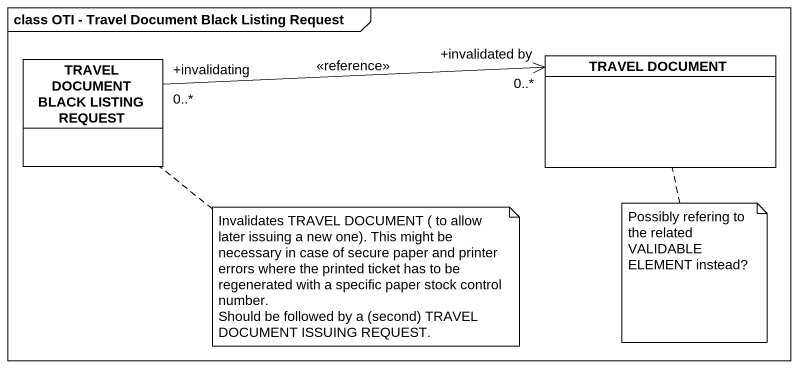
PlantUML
@startuml
mainframe class OTI - Travel Document Black Listing Request
hide circle
hide empty members
class "TRAVEL DOCUMENT BLACK LISTING REQUEST" as TRAVEL_DOCUMENT_BLACK
class "TRAVEL DOCUMENT" as TRAVEL_DOCUMENT
TRAVEL_DOCUMENT_BLACK "+invalidating\n0..*" -right-> "+invalidated by\n0..*" TRAVEL_DOCUMENT : <<reference>>
note right of TRAVEL_DOCUMENT_BLACK
  Invalidates TRAVEL DOCUMENT ( to allow later issuing a new one). This might be necessary in case of secure paper and printer errors where the printed ticket has to be regenerated with a specific paper stock control number.
  Should be followed by a (second) TRAVEL DOCUMENT ISSUING REQUEST.
end note
note bottom of TRAVEL_DOCUMENT : Possibly refering to the related VALIDABLE ELEMENT instead?
@enduml
